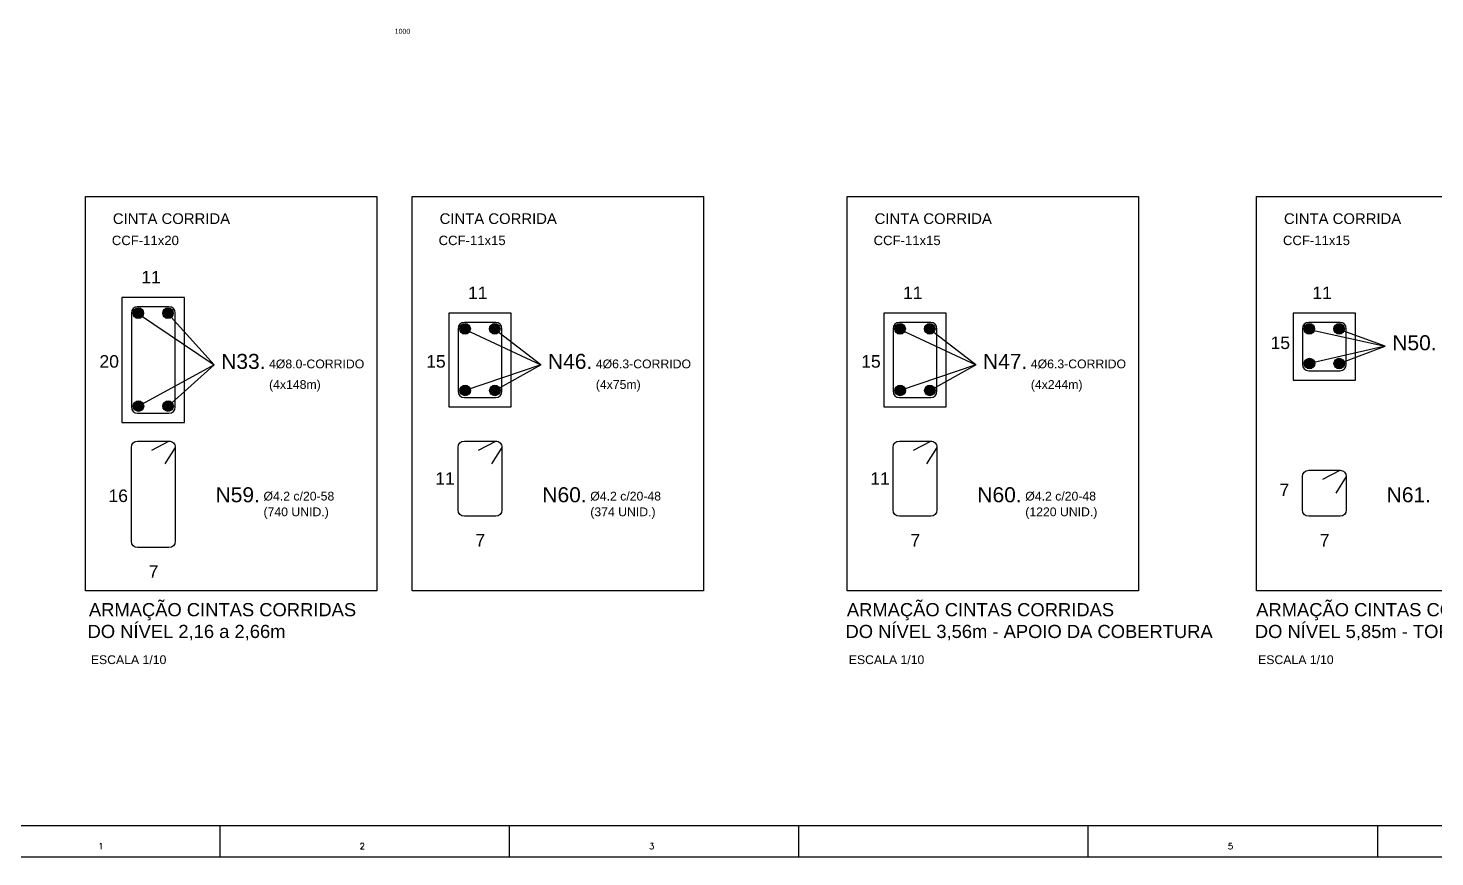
# Model space of a CAD drawing. Header units: millimetres. Extents: x 3659 to 4048, y 1324 to 1399.
# Drawn here: x 3723.61 to 3746.09, y 1324.33 to 1337.57 of the extents above; entities that cross this region are included whole.
import ezdxf
from ezdxf.enums import TextEntityAlignment as Align

# ---------------------------------------------------------------- set-up
doc = ezdxf.new("R2010")
doc.units = ezdxf.units.MM
for name, color, linetype in [('Ferragem', 4, 'Continuous'), ('Forma', 2, 'Continuous'), ('Moldura', 2, 'Continuous'), ('Texto 1', 2, 'Continuous'), ('Texto 2', 4, 'Continuous')]:
    doc.layers.add(name, color=color, linetype=linetype)
doc.styles.add('maloca 1', font='romans.shx')
doc.styles.add('ROMANS', font='arial.ttf')

msp = doc.modelspace()

# ---------------------------------------------------------------- hatches: boundary and pattern name
at = {"layer": 'Ferragem'}
for points in [[(3725.451529, 1333.015637, 1), (3725.282779, 1333.015637, 1)], [(3725.757573, 1333.015637, -1), (3725.926323, 1333.015637, -1)], [(3730.67349, 1332.765637, 1), (3730.50474, 1332.765637, 1)], [(3730.979534, 1332.765637, -1), (3731.148284, 1332.765637, -1)], [(3737.625038, 1332.765637, 1), (3737.456288, 1332.765637, 1)], [(3737.931082, 1332.765637, -1), (3738.099832, 1332.765637, -1)], [(3744.166376, 1332.765637, 1), (3743.997626, 1332.765637, 1)], [(3744.47242, 1332.765637, -1), (3744.64117, 1332.765637, -1)], [(3744.1684, 1332.210114, -1), (3743.99965, 1332.210114, -1)], [(3744.474444, 1332.210114, 1), (3744.643194, 1332.210114, 1)], [(3730.675515, 1331.781023, -1), (3730.506765, 1331.781023, -1)], [(3730.981559, 1331.781023, 1), (3731.150309, 1331.781023, 1)], [(3737.627063, 1331.781023, -1), (3737.458313, 1331.781023, -1)], [(3737.933107, 1331.781023, 1), (3738.101857, 1331.781023, 1)], [(3725.453554, 1331.531023, -1), (3725.284804, 1331.531023, -1)], [(3725.759598, 1331.531023, 1), (3725.928348, 1331.531023, 1)]]:
    msp.add_hatch(color=2, dxfattribs=at).paths.add_polyline_path(points)

# ---------------------------------------------------------------- linework, layer by layer
for points in [[(3725.356576, 1331.417742), (3725.856576, 1331.417742, 0.414213562), (3725.956576, 1331.517742), (3725.956576, 1333.017742, 0.414213562), (3725.856576, 1333.117742), (3725.356576, 1333.117742, 0.414213562), (3725.256576, 1333.017742), (3725.256576, 1331.517742, 0.414213562)], [(3730.578537, 1331.667742), (3731.078537, 1331.667742, 0.414213562), (3731.178537, 1331.767742), (3731.178537, 1332.767742, 0.414213562), (3731.078537, 1332.867742), (3730.578537, 1332.867742, 0.414213562), (3730.478537, 1332.767742), (3730.478537, 1331.767742, 0.414213562)], [(3737.530085, 1331.667742), (3738.030085, 1331.667742, 0.414213562), (3738.130085, 1331.767742), (3738.130085, 1332.767742, 0.414213562), (3738.030085, 1332.867742), (3737.530085, 1332.867742, 0.414213562), (3737.430085, 1332.767742), (3737.430085, 1331.767742, 0.414213562)], [(3744.071422, 1332.096833), (3744.571422, 1332.096833, 0.414213562), (3744.671422, 1332.196833), (3744.671422, 1332.767742, 0.414213562), (3744.571422, 1332.867742), (3744.071422, 1332.867742, 0.414213562), (3743.971422, 1332.767742), (3743.971422, 1332.196833, 0.414213562)]]:
    msp.add_lwpolyline(points, format="xyb", close=True, dxfattribs=at)
for points in [[(3725.583585, 1330.827368), (3725.856576, 1330.97186, -0.415705229), (3725.956576, 1330.87186), (3725.956576, 1329.37186, -0.414213562), (3725.856576, 1329.27186), (3725.356576, 1329.27186, -0.414213562), (3725.256576, 1329.37186), (3725.256576, 1330.87186, -0.414213562), (3725.356576, 1330.97186), (3725.856576, 1330.97186, -0.415705229), (3725.956576, 1330.87186), (3725.790109, 1330.608145)], [(3730.805546, 1330.827368), (3731.078537, 1330.97186, -0.415705229), (3731.178537, 1330.87186), (3731.178537, 1329.87186, -0.414213562), (3731.078537, 1329.77186), (3730.578537, 1329.77186, -0.414213562), (3730.478537, 1329.87186), (3730.478537, 1330.87186, -0.414213562), (3730.578537, 1330.97186), (3731.078537, 1330.97186, -0.415705229), (3731.178537, 1330.87186), (3731.01207, 1330.608145)], [(3737.757094, 1330.827368), (3738.030085, 1330.97186, -0.415705229), (3738.130085, 1330.87186), (3738.130085, 1329.87186, -0.414213562), (3738.030085, 1329.77186), (3737.530085, 1329.77186, -0.414213562), (3737.430085, 1329.87186), (3737.430085, 1330.87186, -0.414213562), (3737.530085, 1330.97186), (3738.030085, 1330.97186, -0.415705229), (3738.130085, 1330.87186), (3737.963618, 1330.608145)], [(3744.298432, 1330.36179), (3744.571422, 1330.506283, -0.415705229), (3744.671422, 1330.406283), (3744.671422, 1329.87186, -0.414213562), (3744.571422, 1329.77186), (3744.071422, 1329.77186, -0.414213562), (3743.971422, 1329.87186), (3743.971422, 1330.406283, -0.414213562), (3744.071422, 1330.506283), (3744.571422, 1330.506283, -0.415705229), (3744.671422, 1330.406283), (3744.504956, 1330.142567)]]:
    msp.add_lwpolyline(points, format="xyb", dxfattribs=at)
at = {"layer": 'Ferragem', "color": 2}
for centre in [(3725.367154, 1333.015637), (3725.841948, 1333.015637), (3730.589115, 1332.765637), (3731.063909, 1332.765637), (3737.540663, 1332.765637), (3738.015457, 1332.765637), (3744.082001, 1332.765637), (3744.556795, 1332.765637), (3744.084025, 1332.210114), (3744.558819, 1332.210114), (3730.59114, 1331.781023), (3731.065934, 1331.781023), (3737.542688, 1331.781023), (3738.017482, 1331.781023), (3725.369179, 1331.531023), (3725.843973, 1331.531023)]:
    msp.add_circle(centre, 0.084375, dxfattribs=at)
at = {"layer": 'Forma'}
for points in [[(3725.106576, 1331.267742), (3726.106576, 1331.267742), (3726.106576, 1333.267742), (3725.106576, 1333.267742)], [(3730.328537, 1331.517742), (3731.328537, 1331.517742), (3731.328537, 1333.017742), (3730.328537, 1333.017742)], [(3737.280085, 1331.517742), (3738.280085, 1331.517742), (3738.280085, 1333.017742), (3737.280085, 1333.017742)], [(3743.821422, 1331.946833), (3744.821422, 1331.946833), (3744.821422, 1333.017742), (3743.821422, 1333.017742)]]:
    msp.add_lwpolyline(points, close=True, dxfattribs=at)
at = {"layer": 'Moldura', "color": 1}
for p, q in [((3726.66888, 1324.83132), (3726.66888, 1324.33132)), ((3731.29388, 1324.83132), (3731.29388, 1324.33132)), ((3735.91888, 1324.83132), (3735.91888, 1324.33132)), ((3740.54388, 1324.83132), (3740.54388, 1324.33132)), ((3745.16888, 1324.83132), (3745.16888, 1324.33132))]:
    msp.add_line(p, q, dxfattribs=at)
msp.add_lwpolyline([(3721.66888, 1324.33132), (3768.29388, 1324.33132), (3768.29388, 1354.03132), (3721.66888, 1354.03132)], close=True, dxfattribs=at)
at = {"layer": 'Moldura', "color": 6}
msp.add_lwpolyline([(3722.91888, 1324.83132), (3767.79388, 1324.83132), (3767.79388, 1353.53132), (3722.91888, 1353.53132)], close=True, dxfattribs=at)
at = {"layer": 'Texto 1', "color": 1}
for p, q in [((3725.369179, 1333.004461), (3726.579562, 1332.190919)), ((3726.579562, 1332.190919), (3725.843973, 1333.004461)), ((3730.59114, 1332.754461), (3731.801523, 1332.190919)), ((3731.801523, 1332.190919), (3731.065934, 1332.754461)), ((3737.542688, 1332.754461), (3738.753071, 1332.190919)), ((3738.753071, 1332.190919), (3738.017482, 1332.754461)), ((3744.084025, 1332.754461), (3745.294409, 1332.488438)), ((3745.294409, 1332.488438), (3744.558819, 1332.754461)), ((3745.294409, 1332.488438), (3744.084025, 1332.210114)), ((3744.558819, 1332.210114), (3745.294409, 1332.488438)), ((3726.579562, 1332.190919), (3725.369179, 1331.531023)), ((3725.843973, 1331.531023), (3726.579562, 1332.190919)), ((3731.801523, 1332.190919), (3730.59114, 1331.781023)), ((3731.065934, 1331.781023), (3731.801523, 1332.190919)), ((3738.753071, 1332.190919), (3737.542688, 1331.781023)), ((3738.017482, 1331.781023), (3738.753071, 1332.190919))]:
    msp.add_line(p, q, dxfattribs=at)
at = {"layer": 'Texto 1'}
for points in [[(3724.521357, 1334.879439), (3729.178996, 1334.879439), (3729.178996, 1328.57891), (3724.521357, 1328.57891)], [(3729.743318, 1334.879439), (3734.400957, 1334.879439), (3734.400957, 1328.57891), (3729.743318, 1328.57891)], [(3736.694866, 1334.879439), (3741.352505, 1334.879439), (3741.352505, 1328.57891), (3736.694866, 1328.57891)], [(3743.236203, 1334.879439), (3747.893843, 1334.879439), (3747.893843, 1328.57891), (3743.236203, 1328.57891)]]:
    msp.add_lwpolyline(points, close=True, dxfattribs=at)

# ---------------------------------------------------------------- texts
at = {"color": 4, "style": 'ROMANS'}
for s, p in [('ARMAÇÃO CINTAS CORRIDAS', (3724.578247, 1328.174328)), ('ARMAÇÃO CINTAS CORRIDAS', (3736.690684, 1328.174328)), ('ARMAÇÃO CINTAS CORRIDAS', (3743.232021, 1328.174328)), ('DO NÍVEL 2,16 a 2,66m', (3724.556777, 1327.826757)), ('DO NÍVEL 3,56m - APOIO DA COBERTURA', (3736.669214, 1327.826757)), ('DO NÍVEL 5,85m - TOPO PLATIBANDAS', (3743.210551, 1327.826757))]:
    msp.add_text(s, height=0.21, dxfattribs=at).set_placement(p)
at = {"layer": 'Moldura', "color": 1, "style": 'maloca 1'}
for s, p in [('1', (3724.72938, 1324.452524)), ('2', (3728.903859, 1324.452524)), ('3', (3733.528859, 1324.452524)), ('5', (3742.778859, 1324.452524))]:
    msp.add_text(s, height=0.1, dxfattribs=at).set_placement(p)
at = {"layer": 'Texto 1', "style": 'ROMANS'}
for s, height, p in [('1000', 0.08, (3729.464635, 1337.477452)), ('CCF-11x20', 0.15, (3724.944781, 1334.10248)), ('CCF-11x15', 0.15, (3730.166741, 1334.10248)), ('CCF-11x15', 0.15, (3737.11829, 1334.10248)), ('CCF-11x15', 0.15, (3743.659627, 1334.10248)), ('11', 0.2, (3725.415565, 1333.49077)), ('11', 0.2, (3730.637526, 1333.24077)), ('11', 0.2, (3737.589074, 1333.24077)), ('11', 0.2, (3744.130412, 1333.24077)), ('15', 0.2, (3743.461868, 1332.442466)), ('20', 0.2, (3724.747022, 1332.144947)), ('4%%C8.0-CORRIDO', 0.14, (3727.456967, 1332.134948)), ('15', 0.2, (3729.968982, 1332.144947)), ('4%%C6.3-CORRIDO', 0.14, (3732.678928, 1332.134948)), ('15', 0.2, (3736.920531, 1332.144947)), ('4%%C6.3-CORRIDO', 0.14, (3739.630476, 1332.134948)), ('(4x148m)', 0.14, (3727.456967, 1331.80564)), ('(4x75m)', 0.14, (3732.678928, 1331.80564)), ('(4x244m)', 0.14, (3739.630476, 1331.80564)), ('11', 0.2, (3730.113087, 1330.273853)), ('11', 0.2, (3737.064635, 1330.273853)), ('16', 0.2, (3724.891126, 1329.999066)), ('%%C4.2 c/20-58', 0.14, (3727.368366, 1330.023111)), ('%%C4.2 c/20-48', 0.14, (3732.590327, 1330.023111)), ('%%C4.2 c/20-48', 0.14, (3739.541875, 1330.023111)), ('7', 0.2, (3743.605973, 1330.094156)), ('(740 UNID.)', 0.14, (3727.368366, 1329.772298)), ('(374 UNID.)', 0.14, (3732.590327, 1329.772298)), ('(1220 UNID.)', 0.14, (3739.541875, 1329.772298)), ('7', 0.2, (3730.755127, 1329.288118)), ('7', 0.2, (3737.706676, 1329.288118)), ('7', 0.2, (3744.248013, 1329.288118)), ('7', 0.2, (3725.533167, 1328.788118)), ('ESCALA 1/10', 0.14, (3724.609118, 1327.410379)), ('ESCALA 1/10', 0.14, (3736.721555, 1327.410379)), ('ESCALA 1/10', 0.14, (3743.262893, 1327.410379))]:
    msp.add_text(s, height=height, dxfattribs=at).set_placement(p)
at = {"layer": 'Texto 2', "color": 3, "style": 'ROMANS'}
for p in [(3724.960742, 1334.440132), (3730.182702, 1334.440132), (3737.13425, 1334.440132), (3743.675588, 1334.440132)]:
    msp.add_text('CINTA CORRIDA', height=0.17, dxfattribs=at).set_placement(p)
for s, p in [('N50.', (3746.115098, 1332.42311)), ('N33.', (3727.400252, 1332.125592)), ('N46.', (3732.622212, 1332.125592)), ('N47.', (3739.573761, 1332.125592)), ('N59. ', (3727.40385, 1329.995124)), ('N60. ', (3732.62581, 1329.995124)), ('N60. ', (3739.577359, 1329.995124)), ('N61. ', (3746.118696, 1329.995124))]:
    msp.add_text(s, height=0.24, dxfattribs=at).set_placement(p, align=Align.RIGHT)

doc.saveas('drawing.dxf')
